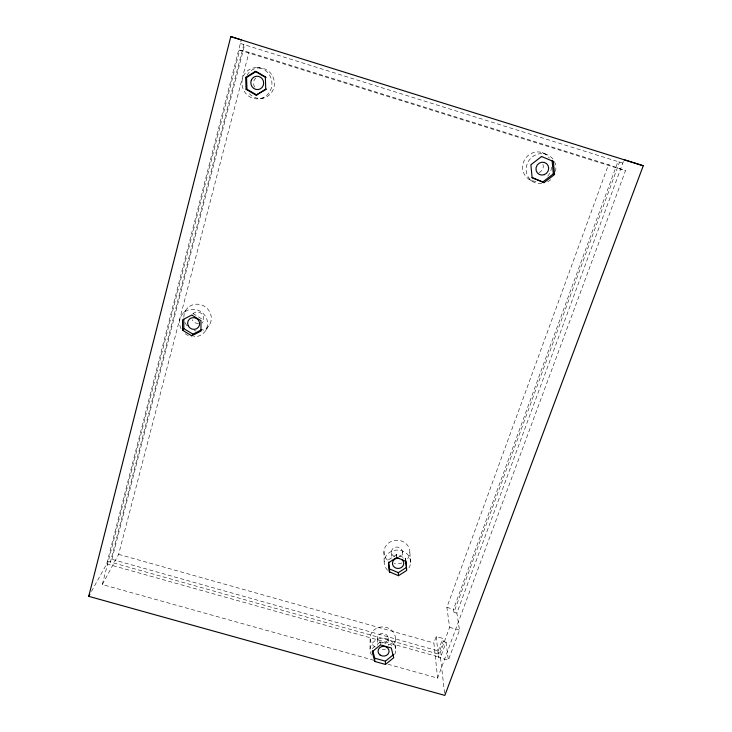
<?xml version="1.0" encoding="UTF-8"?>
<svg xmlns="http://www.w3.org/2000/svg" width="732" height="732" viewBox="0 0 732 732"><rect width="100%" height="100%" fill="white"/><g stroke="black" fill="none" stroke-linecap="round" stroke-linejoin="round"><path stroke-width="0.55" stroke-dasharray="3.66 2.75" d="M370.035 649.311L370.127 637.709M91.463 591.429L106.735 563.896L241.057 40.772M373.842 660.31L102.315 584.539L239.684 50.142L248.99 52.301L608.493 164.663L625.485 170.702L437.599 678.107L388.134 664.299M111.895 559.33L244.653 44.78L243.802 44.542L110.404 562.057L111.895 559.33L438.203 650.922L438.56 654.097L443.199 641.497L442.814 638.377L436.235 636.52L433.875 642.971L437.599 678.107M102.315 584.539L118.63 554.362L248.99 52.301M623.426 161.424L456.869 613.059L459.513 630.133L448.359 660.145L438.56 657.4L449.631 627.342L446.877 607.368L608.493 164.663M438.203 650.922L442.814 638.377M453.959 612.236L453.511 609.253L617.954 161.589L619.519 162.101L453.959 612.236L456.869 613.059M444.589 693.167L440.49 657.455L446.081 642.303L443.199 641.497M205.784 330.361L209.535 324.816M202.032 323.178L203.157 321.595M183.467 312.985L187.74 307.806M372.24 648.525L380.457 641.781L391.181 644.791L391.272 647.957M388.427 559.824L396.579 554.582L405.62 558.415L405.748 560.383M260.738 98.491A15.711 14.96 74.8 0 0 267.628 72.514A15.711 14.96 74.8 0 0 242.466 78.717A15.711 14.96 74.8 0 0 260.738 98.491L263.428 98.079M257.014 67.582L259.814 67.911M107.421 561.215L441.433 654.902M106.735 563.896L440.49 657.455M449.631 627.342L459.513 630.133M118.63 554.362L433.875 642.971M446.877 607.368L453.511 609.253M240.37 43.462L622.804 163.126M239.684 50.142L625.485 170.702M542 152.54L546.035 154.251M192.955 313.497L202.124 319.115M528.879 179.166L532.567 181.509M446.081 642.303L448.359 660.145M402.399 551.571L403.195 558.315M436.235 636.52L438.56 657.4M391.41 552.605L392.05 559.358M409.856 552.578L410.615 562.67M388.097 637.728L388.646 645.313M405.4 558.132L405.528 560.099M377.392 638.679L377.739 645.194M396.579 554.582L396.671 556.54M396.204 554.618L396.296 556.576M395.353 638.688L395.792 650.318M383.961 551.599L384.163 561.664M380.457 641.781L380.494 644.938M181.051 328.714A14.256 13.542 33 0 1 189.13 309.773A14.256 13.542 33 0 1 207.403 321.394A14.256 13.542 33 0 1 193.724 336.775M188.353 335.549A14.256 13.542 33 0 1 184.437 333.06M183.851 317.212A13.945 13.258 33.5 0 1 195.618 304.228A13.945 13.258 33.5 0 1 210.807 314.604A13.945 13.258 33.5 0 1 202.956 330.26M195.947 330.919A13.945 13.258 33.5 0 1 194.181 330.516M186.806 325.484A13.945 13.258 33.5 0 1 184.967 322.391M198.482 323.388A5.938 5.655 33.5 0 1 192.232 319.765M192.845 314.083A5.938 5.655 33.5 0 1 201.035 313.204A5.938 5.655 33.5 0 1 202.306 321.284M387.658 570.31A13.231 12.06 -0.5 0 1 387.621 553.996A13.231 12.06 -0.5 0 1 405.455 552.55A13.231 12.06 -0.5 0 1 408.538 568.608M387.384 560.09A12.956 11.84 -0.5 0 1 387.868 543.574A12.956 11.84 -0.5 0 1 405.94 543.547A12.956 11.84 -0.5 0 1 406.443 560.053M401.859 562.981A12.956 11.84 -0.5 0 1 394.118 563.613M394.639 556.686A5.527 5.051 -0.5 0 1 392.627 548.899A5.527 5.051 -0.5 0 1 401.383 549.128A5.527 5.051 -0.5 0 1 398.858 556.796M541.744 183.686A15.363 14.594 -52.1 0 1 526.427 172.413A15.363 14.594 -52.1 0 1 535.879 154.809A15.363 14.594 -52.1 0 1 554.051 160.747M554.49 161.607A15.363 14.594 -52.1 0 1 555.313 172.148M550.62 179.706A15.363 14.594 -52.1 0 1 547.353 181.984M535.943 181.362A14.997 14.256 -52.6 0 1 524.643 159.686A14.997 14.256 -52.6 0 1 549.339 158.085M551.599 167.161A14.997 14.256 -52.6 0 1 547.197 176.732M542.979 164.398A6.396 6.076 -52.6 0 1 539.081 172.532M247.059 75.204A15.335 14.613 75.2 0 1 268.69 71.315A15.335 14.613 75.2 0 1 270.071 94.291A15.335 14.613 75.2 0 1 248.084 92.177M254.809 87.135A6.542 6.231 75.2 0 1 255.889 78.013M371.536 655.085A12.892 11.447 1.2 0 1 382.863 638.331A12.892 11.447 1.2 0 1 394.356 655.094M375.123 647.106A12.627 11.245 1.1 0 1 372.917 631.057A12.627 11.245 1.1 0 1 390.97 629.657A12.627 11.245 1.1 0 1 392.068 645.789M385.517 649.147A12.627 11.245 1.1 0 1 382.25 649.403M379.35 641.9A5.38 4.795 1.1 0 0 388.052 638.972A5.38 4.795 1.1 0 0 380.823 633.711A5.38 4.795 1.1 0 0 379.35 641.9"/><path stroke-width="1.1" d="M624.057 159.722L643.263 165.752L444.846 695.4L88.737 596.342L230.8 36.6L241.295 39.876M88.737 596.342L89.826 594.375M191.766 335.832L200.971 331.084L200.989 320.68L191.766 315.035L182.533 319.829L182.57 330.224L191.766 335.832L192.955 334.176L202.096 329.455M182.57 330.224L183.814 328.604L183.796 319.298M385.471 664.427L393.734 657.711L391.272 647.957L380.494 644.938L372.231 651.7L374.738 661.435L385.471 664.427L385.407 661.188L393.624 654.5M541.515 156.556L530.883 164.755L532.137 177.794L543.949 182.652L554.563 174.527L553.383 161.461L552.157 160.912L553.328 173.887L554.563 174.527M532.036 177.537L542.787 181.957L553.328 173.887M388.646 562.084L389.323 568.856L398.336 572.653L406.48 567.446L405.839 560.675M398.483 575.672L406.672 570.448L405.821 561.362L396.717 557.51L388.509 562.78L389.415 571.857L398.483 575.672L398.336 572.653M245.65 77.464L255.322 71.416L256.154 71.48L246.547 77.491L245.65 77.464L246.062 89.341L256.09 95.16L266.494 89.103M256.09 95.16L265.734 89.158L265.377 77.29L255.322 71.416M246.062 89.341L246.958 89.277L256.914 95.059M265.377 77.29L266.137 77.318M372.798 650.675L374.738 658.205L385.407 661.188M230.8 36.6L643.263 165.752M541.341 156.438L553.383 161.461M257.06 72.011L265.231 76.787M542.787 181.957L543.949 182.652M183.814 328.604L192.955 334.176M406.48 567.446L406.608 569.45M246.547 77.491L246.958 89.277M389.543 569.13L389.644 572.131M389.323 568.856L389.415 571.857M374.738 658.205L374.738 661.435M401.685 559.33A5.664 5.151 -0.5 0 1 400.99 567.758A5.664 5.151 -0.5 0 1 392.535 564.299A5.664 5.151 -0.5 0 1 399.013 558.242M188.124 325.621A6.094 5.792 33 0 0 198.473 327.195A6.094 5.792 33 0 0 194.264 317.688A6.094 5.792 33 0 0 188.124 325.621M544.333 174.646A6.57 6.24 -52 0 0 546.539 163.602A6.57 6.24 -52 0 0 536.08 167.674A6.57 6.24 -52 0 0 544.333 174.646M251.296 80.218A6.725 6.405 74.9 0 0 258.131 89.551A6.725 6.405 74.9 0 0 262.312 78.91A6.725 6.405 74.9 0 0 251.296 80.218M380.091 655.003A5.508 4.895 1.1 0 0 389.003 652.02A5.508 4.895 1.1 0 0 381.601 646.64A5.508 4.895 1.1 0 0 380.091 655.003"/></g></svg>
